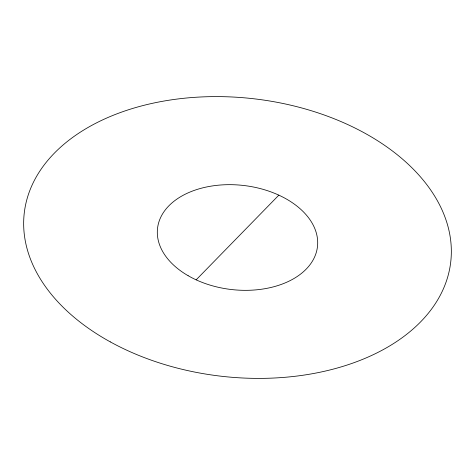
<?xml version="1.0" encoding="UTF-8"?>
<svg xmlns="http://www.w3.org/2000/svg" width="475" height="475" viewBox="0 0 475 475"><rect width="100%" height="100%" fill="white"/><g stroke="black" fill="none" stroke-linecap="round" stroke-linejoin="round"><path stroke-width="0.71" d="M196.151 279.846L278.849 195.154M110.319 341.899A214.635 139.68 6.5 0 0 449.968 267.241A214.635 139.68 6.5 0 0 152.214 103.36A214.635 139.68 6.5 0 0 110.319 341.899M188.112 275.696A80.489 52.381 6.5 0 0 316.908 250.022A80.489 52.381 6.5 0 0 207.48 186.788A80.489 52.381 6.5 0 0 188.112 275.696"/></g></svg>
